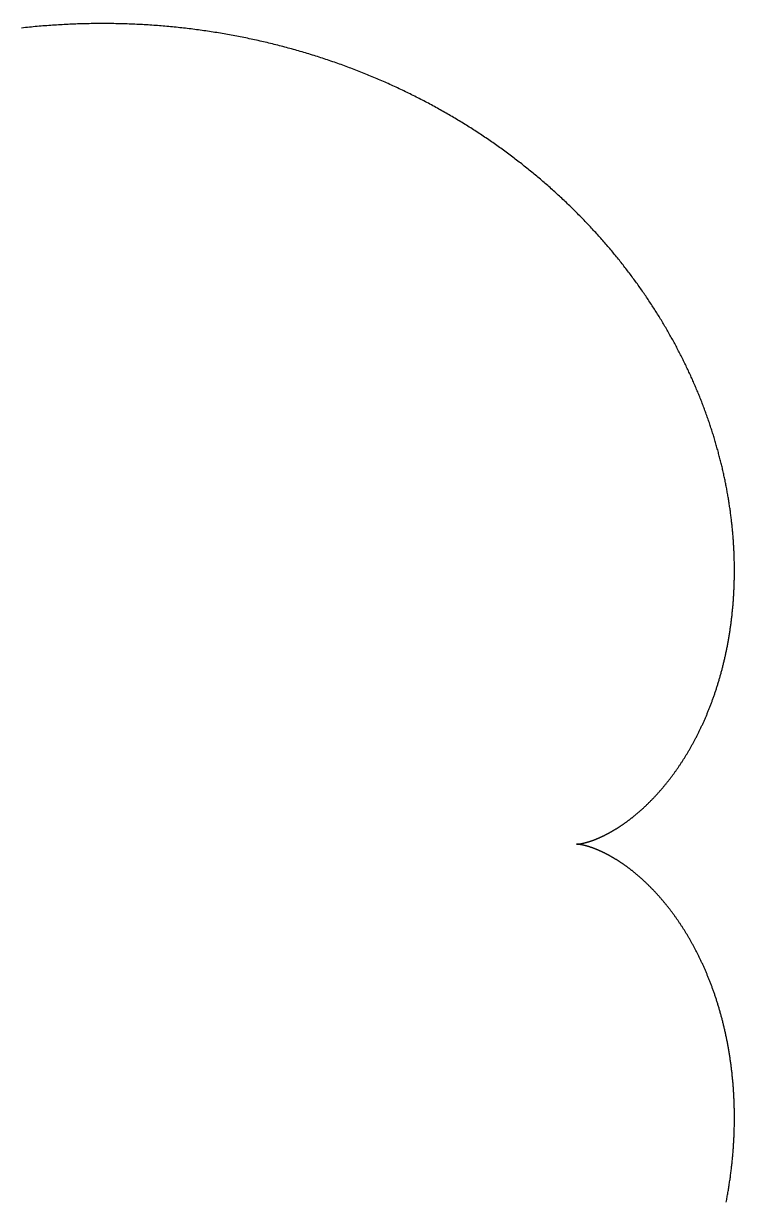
# Model space of a CAD drawing. Header units: metres. Extents: x 0 to 80, y 0 to 80.
# Drawn here: x 40 to 49.26, y 15.35 to 30.69 of the extents above; entities that cross this region are included whole.
import ezdxf

# ---------------------------------------------------------------- set-up
doc = ezdxf.new("R2010")
doc.units = ezdxf.units.M

msp = doc.modelspace()

# ---------------------------------------------------------------- linework, layer by layer
at = {"layer": 'ENGRAVE'}
msp.add_lwpolyline([(49.151541, 15.337537), (49.154542, 15.35316), (49.157499, 15.36877), (49.160411, 15.384367), (49.163278, 15.39995), (49.1661, 15.415521), (49.168879, 15.431079), (49.171613, 15.446623), (49.174302, 15.462154), (49.176948, 15.477671), (49.179549, 15.493174), (49.182106, 15.508663), (49.184619, 15.524138), (49.187089, 15.539599), (49.189515, 15.555045), (49.191897, 15.570477), (49.194235, 15.585895), (49.19653, 15.601297), (49.198782, 15.616685), (49.200991, 15.632058), (49.203156, 15.647415), (49.205278, 15.662757), (49.207357, 15.678084), (49.209393, 15.693395), (49.211386, 15.708691), (49.213337, 15.723971), (49.215245, 15.739235), (49.21711, 15.754482), (49.218933, 15.769714), (49.220714, 15.784929), (49.222452, 15.800128), (49.224149, 15.81531), (49.225803, 15.830475), (49.227415, 15.845624), (49.228986, 15.860755), (49.230514, 15.87587), (49.232001, 15.890967), (49.233446, 15.906047), (49.23485, 15.921109), (49.236213, 15.936154), (49.237534, 15.951181), (49.238814, 15.96619), (49.240053, 15.981181), (49.241252, 15.996154), (49.242409, 16.011109), (49.243525, 16.026046), (49.244601, 16.040964), (49.245637, 16.055863), (49.246632, 16.070744), (49.247586, 16.085606), (49.2485, 16.100449), (49.249375, 16.115273), (49.250209, 16.130077), (49.251003, 16.144863), (49.251758, 16.159629), (49.252472, 16.174375), (49.253148, 16.189102), (49.253783, 16.203809), (49.25438, 16.218496), (49.254937, 16.233163), (49.255455, 16.24781), (49.255933, 16.262436), (49.256373, 16.277043), (49.256774, 16.291628), (49.257137, 16.306194), (49.25746, 16.320738), (49.257746, 16.335262), (49.257992, 16.349764), (49.258201, 16.364246), (49.258371, 16.378707), (49.258504, 16.393146), (49.258598, 16.407564), (49.258655, 16.42196), (49.258673, 16.436335), (49.258655, 16.450688), (49.258598, 16.465019), (49.258505, 16.479329), (49.258374, 16.493616), (49.258206, 16.507881), (49.258001, 16.522124), (49.257759, 16.536344), (49.25748, 16.550542), (49.257164, 16.564718), (49.256812, 16.578871), (49.256424, 16.593001), (49.255999, 16.607108), (49.255538, 16.621192), (49.255041, 16.635253), (49.254507, 16.649291), (49.253938, 16.663306), (49.253334, 16.677297), (49.252693, 16.691264), (49.252017, 16.705208), (49.251306, 16.719129), (49.25056, 16.733025), (49.249778, 16.746898), (49.248961, 16.760747), (49.24811, 16.774571), (49.247223, 16.788372), (49.246302, 16.802148), (49.245347, 16.815899), (49.244357, 16.829626), (49.243332, 16.843329), (49.242274, 16.857007), (49.241182, 16.87066), (49.240055, 16.884288), (49.238895, 16.897891), (49.237701, 16.91147), (49.236474, 16.925023), (49.235213, 16.93855), (49.233918, 16.952053), (49.232591, 16.96553), (49.231231, 16.978981), (49.229837, 16.992407), (49.228411, 17.005807), (49.226952, 17.019182), (49.225461, 17.03253), (49.223937, 17.045853), (49.222381, 17.059149), (49.220793, 17.07242), (49.219173, 17.085664), (49.21752, 17.098881), (49.215836, 17.112073), (49.214121, 17.125238), (49.212374, 17.138376), (49.210595, 17.151487), (49.208785, 17.164572), (49.206944, 17.17763), (49.205072, 17.190661), (49.203169, 17.203666), (49.201236, 17.216643), (49.199271, 17.229592), (49.197277, 17.242515), (49.195251, 17.25541), (49.193196, 17.268278), (49.191111, 17.281119), (49.188995, 17.293932), (49.18685, 17.306717), (49.184675, 17.319474), (49.182471, 17.332204), (49.180237, 17.344906), (49.177973, 17.35758), (49.175681, 17.370226), (49.173359, 17.382843), (49.171009, 17.395433), (49.16863, 17.407994), (49.166222, 17.420527), (49.163786, 17.433032), (49.161321, 17.445508), (49.158828, 17.457956), (49.156307, 17.470374), (49.153758, 17.482765), (49.151181, 17.495126), (49.148577, 17.507459), (49.145945, 17.519763), (49.143285, 17.532038), (49.140598, 17.544284), (49.137884, 17.5565), (49.135143, 17.568688), (49.132376, 17.580846), (49.129581, 17.592975), (49.12676, 17.605075), (49.123912, 17.617145), (49.121038, 17.629186), (49.118138, 17.641197), (49.115211, 17.653178), (49.112259, 17.66513), (49.109281, 17.677052), (49.106277, 17.688945), (49.103248, 17.700807), (49.100194, 17.71264), (49.097114, 17.724442), (49.094009, 17.736214), (49.090879, 17.747957), (49.087724, 17.759669), (49.084545, 17.771351), (49.081341, 17.783002), (49.078113, 17.794624), (49.07486, 17.806215), (49.071583, 17.817775), (49.068283, 17.829305), (49.064958, 17.840804), (49.06161, 17.852273), (49.058238, 17.863711), (49.054843, 17.875118), (49.051424, 17.886495), (49.047983, 17.89784), (49.044518, 17.909155), (49.041031, 17.920439), (49.03752, 17.931692), (49.033987, 17.942914), (49.030432, 17.954104), (49.026855, 17.965264), (49.023255, 17.976392), (49.019633, 17.98749), (49.015989, 17.998555), (49.012324, 18.00959), (49.008637, 18.020593), (49.004929, 18.031565), (49.001199, 18.042505), (48.997448, 18.053414), (48.993676, 18.064291), (48.989884, 18.075137), (48.98607, 18.085951), (48.982236, 18.096733), (48.978381, 18.107484), (48.974506, 18.118203), (48.970611, 18.12889), (48.966696, 18.139545), (48.962761, 18.150168), (48.958807, 18.16076), (48.954833, 18.171319), (48.950839, 18.181846), (48.946826, 18.192342), (48.942794, 18.202805), (48.938742, 18.213236), (48.934672, 18.223635), (48.930583, 18.234002), (48.926476, 18.244337), (48.92235, 18.254639), (48.918206, 18.264909), (48.914044, 18.275147), (48.909863, 18.285352), (48.905665, 18.295525), (48.901449, 18.305666), (48.897216, 18.315774), (48.892965, 18.32585), (48.888696, 18.335893), (48.884411, 18.345904), (48.880109, 18.355882), (48.875789, 18.365827), (48.871453, 18.37574), (48.867101, 18.385621), (48.862732, 18.395468), (48.858346, 18.405283), (48.853945, 18.415065), (48.849528, 18.424815), (48.845094, 18.434531), (48.840645, 18.444215), (48.836181, 18.453866), (48.831701, 18.463485), (48.827206, 18.47307), (48.822695, 18.482622), (48.81817, 18.492142), (48.81363, 18.501629), (48.809075, 18.511082), (48.804506, 18.520503), (48.799922, 18.529891), (48.795324, 18.539246), (48.790712, 18.548568), (48.786085, 18.557856), (48.781446, 18.567112), (48.776792, 18.576335), (48.772125, 18.585524), (48.767444, 18.594681), (48.76275, 18.603804), (48.758043, 18.612895), (48.753324, 18.621952), (48.748591, 18.630976), (48.743845, 18.639967), (48.739088, 18.648924), (48.734317, 18.657849), (48.729535, 18.66674), (48.72474, 18.675598), (48.719934, 18.684423), (48.715116, 18.693215), (48.710286, 18.701973), (48.705444, 18.710699), (48.700591, 18.719391), (48.695727, 18.728049), (48.690852, 18.736675), (48.685966, 18.745267), (48.681069, 18.753826), (48.676162, 18.762352), (48.671244, 18.770845), (48.666315, 18.779304), (48.661377, 18.78773), (48.656428, 18.796123), (48.65147, 18.804482), (48.646501, 18.812808), (48.641523, 18.821101), (48.636536, 18.829361), (48.631539, 18.837587), (48.626533, 18.84578), (48.621518, 18.85394), (48.616494, 18.862066), (48.611462, 18.87016), (48.60642, 18.87822), (48.60137, 18.886247), (48.596312, 18.89424), (48.591246, 18.9022), (48.586171, 18.910127), (48.581089, 18.918021), (48.575999, 18.925882), (48.570901, 18.933709), (48.565796, 18.941503), (48.560683, 18.949264), (48.555564, 18.956992), (48.550437, 18.964687), (48.545303, 18.972348), (48.540163, 18.979976), (48.535016, 18.987572), (48.529862, 18.995134), (48.524702, 19.002662), (48.519536, 19.010158), (48.514364, 19.017621), (48.509185, 19.025051), (48.504002, 19.032447), (48.498812, 19.03981), (48.493617, 19.047141), (48.488417, 19.054438), (48.483211, 19.061703), (48.478, 19.068934), (48.472785, 19.076133), (48.467564, 19.083298), (48.462339, 19.090431), (48.45711, 19.09753), (48.451876, 19.104597), (48.446638, 19.111631), (48.441396, 19.118632), (48.436149, 19.1256), (48.4309, 19.132536), (48.425646, 19.139438), (48.420389, 19.146308), (48.415128, 19.153145), (48.409864, 19.15995), (48.404598, 19.166721), (48.399328, 19.17346), (48.394055, 19.180167), (48.38878, 19.186841), (48.383502, 19.193482), (48.378221, 19.200091), (48.372939, 19.206667), (48.367654, 19.21321), (48.362367, 19.219722), (48.357078, 19.2262), (48.351788, 19.232647), (48.346496, 19.239061), (48.341203, 19.245442), (48.335908, 19.251792), (48.330612, 19.258109), (48.325315, 19.264393), (48.320017, 19.270646), (48.314719, 19.276866), (48.309419, 19.283054), (48.30412, 19.289211), (48.29882, 19.295335), (48.293519, 19.301427), (48.288219, 19.307486), (48.282918, 19.313514), (48.277618, 19.319511), (48.272318, 19.325475), (48.267019, 19.331407), (48.26172, 19.337307), (48.256422, 19.343176), (48.251125, 19.349013), (48.245829, 19.354818), (48.240533, 19.360592), (48.235239, 19.366334), (48.229947, 19.372044), (48.224656, 19.377723), (48.219367, 19.383371), (48.214079, 19.388986), (48.208793, 19.394571), (48.20351, 19.400124), (48.198228, 19.405646), (48.192949, 19.411137), (48.187673, 19.416596), (48.182399, 19.422024), (48.177127, 19.427421), (48.171859, 19.432787), (48.166593, 19.438122), (48.161331, 19.443426), (48.156072, 19.448699), (48.150816, 19.453941), (48.145563, 19.459153), (48.140315, 19.464333), (48.13507, 19.469483), (48.129828, 19.474602), (48.124591, 19.47969), (48.119358, 19.484748), (48.11413, 19.489776), (48.108905, 19.494772), (48.103685, 19.499739), (48.09847, 19.504675), (48.09326, 19.509581), (48.088054, 19.514456), (48.082854, 19.519302), (48.077658, 19.524117), (48.072468, 19.528902), (48.067284, 19.533657), (48.062104, 19.538382), (48.056931, 19.543077), (48.051763, 19.547742), (48.046601, 19.552378), (48.041446, 19.556984), (48.036296, 19.56156), (48.031153, 19.566106), (48.026016, 19.570623), (48.020885, 19.575111), (48.015761, 19.579569), (48.010644, 19.583997), (48.005534, 19.588396), (48.000431, 19.592766), (47.995335, 19.597107), (47.990246, 19.601419), (47.985165, 19.605702), (47.980091, 19.609956), (47.975025, 19.61418), (47.969966, 19.618376), (47.964916, 19.622543), (47.959873, 19.626682), (47.954839, 19.630792), (47.949812, 19.634873), (47.944794, 19.638925), (47.939785, 19.64295), (47.934784, 19.646945), (47.929791, 19.650913), (47.924808, 19.654852), (47.919833, 19.658763), (47.914868, 19.662646), (47.909911, 19.666501), (47.904964, 19.670328), (47.900027, 19.674127), (47.895099, 19.677899), (47.89018, 19.681642), (47.885271, 19.685358), (47.880372, 19.689046), (47.875483, 19.692707), (47.870604, 19.69634), (47.865736, 19.699946), (47.860877, 19.703525), (47.856029, 19.707076), (47.851192, 19.710601), (47.846365, 19.714098), (47.841549, 19.717568), (47.836744, 19.721012), (47.831949, 19.724428), (47.827166, 19.727818), (47.822394, 19.731181), (47.817634, 19.734517), (47.812885, 19.737827), (47.808147, 19.741111), (47.803421, 19.744368), (47.798707, 19.747599), (47.794005, 19.750804), (47.789314, 19.753982), (47.784636, 19.757135), (47.77997, 19.760262), (47.775316, 19.763363), (47.770674, 19.766438), (47.766046, 19.769487), (47.761429, 19.772511), (47.756826, 19.775509), (47.752235, 19.778482), (47.747657, 19.781429), (47.743092, 19.784351), (47.738541, 19.787248), (47.734002, 19.79012), (47.729477, 19.792967), (47.724965, 19.795789), (47.720467, 19.798586), (47.715983, 19.801358), (47.711512, 19.804106), (47.707055, 19.806829), (47.702612, 19.809528), (47.698184, 19.812202), (47.693769, 19.814852), (47.689369, 19.817478), (47.684983, 19.820079), (47.680611, 19.822657), (47.676254, 19.825211), (47.671912, 19.827741), (47.667584, 19.830247), (47.663271, 19.832729), (47.658973, 19.835188), (47.654691, 19.837623), (47.650423, 19.840035), (47.646171, 19.842424), (47.641933, 19.84479), (47.637712, 19.847132), (47.633506, 19.849452), (47.629315, 19.851748), (47.625141, 19.854022), (47.620982, 19.856273), (47.616838, 19.858502), (47.612711, 19.860708), (47.6086, 19.862891), (47.604506, 19.865053), (47.600427, 19.867192), (47.596365, 19.869309), (47.592319, 19.871403), (47.58829, 19.873476), (47.584277, 19.875527), (47.580282, 19.877557), (47.576303, 19.879565), (47.57234, 19.881551), (47.568395, 19.883516), (47.564467, 19.885459), (47.560556, 19.887382), (47.556663, 19.889283), (47.552786, 19.891163), (47.548927, 19.893022), (47.545086, 19.894861), (47.541262, 19.896678), (47.537456, 19.898475), (47.533668, 19.900252), (47.529897, 19.902008), (47.526145, 19.903744), (47.52241, 19.90546), (47.518694, 19.907156), (47.514995, 19.908831), (47.511315, 19.910487), (47.507654, 19.912123), (47.50401, 19.913739), (47.500386, 19.915336), (47.496779, 19.916914), (47.493192, 19.918472), (47.489623, 19.920011), (47.486073, 19.92153), (47.482542, 19.923031), (47.47903, 19.924513), (47.475537, 19.925976), (47.472063, 19.92742), (47.468608, 19.928846), (47.465173, 19.930253), (47.461757, 19.931642), (47.45836, 19.933012), (47.454983, 19.934365), (47.451626, 19.935699), (47.448288, 19.937016), (47.44497, 19.938314), (47.441671, 19.939595), (47.438393, 19.940859), (47.435134, 19.942105), (47.431896, 19.943333), (47.428677, 19.944545), (47.425479, 19.945739), (47.422301, 19.946916), (47.419143, 19.948076), (47.416006, 19.94922), (47.412889, 19.950347), (47.409793, 19.951457), (47.406717, 19.95255), (47.403662, 19.953628), (47.400627, 19.954689), (47.397613, 19.955734), (47.39462, 19.956763), (47.391648, 19.957776), (47.388697, 19.958774), (47.385767, 19.959756), (47.382858, 19.960722), (47.379971, 19.961673), (47.377104, 19.962608), (47.374259, 19.963529), (47.371435, 19.964434), (47.368632, 19.965324), (47.365851, 19.9662), (47.363092, 19.967061), (47.360354, 19.967907), (47.357638, 19.968739), (47.354943, 19.969556), (47.35227, 19.970359), (47.349619, 19.971148), (47.34699, 19.971923), (47.344383, 19.972685), (47.341798, 19.973432), (47.339235, 19.974166), (47.336694, 19.974886), (47.334175, 19.975593), (47.331678, 19.976286), (47.329204, 19.976967), (47.326752, 19.977634), (47.324322, 19.978289), (47.321915, 19.97893), (47.31953, 19.979559), (47.317168, 19.980176), (47.314828, 19.98078), (47.312511, 19.981371), (47.310217, 19.981951), (47.307945, 19.982518), (47.305696, 19.983074), (47.30347, 19.983617), (47.301267, 19.984149), (47.299087, 19.98467), (47.29693, 19.985179), (47.294795, 19.985676), (47.292684, 19.986163), (47.290596, 19.986638), (47.288531, 19.987103), (47.28649, 19.987556), (47.284471, 19.987999), (47.282476, 19.988431), (47.280504, 19.988853), (47.278556, 19.989265), (47.276631, 19.989666), (47.274729, 19.990057), (47.272851, 19.990438), (47.270996, 19.99081), (47.269165, 19.991172), (47.267358, 19.991524), (47.265574, 19.991866), (47.263814, 19.9922), (47.262078, 19.992524), (47.260365, 19.992839), (47.258677, 19.993145), (47.257012, 19.993443), (47.255371, 19.993731), (47.253754, 19.994011), (47.25216, 19.994283), (47.250591, 19.994546), (47.249046, 19.994801), (47.247525, 19.995048), (47.246028, 19.995287), (47.244555, 19.995519), (47.243106, 19.995742), (47.241682, 19.995958), (47.240281, 19.996167), (47.238905, 19.996369), (47.237553, 19.996563), (47.236225, 19.99675), (47.234922, 19.99693), (47.233643, 19.997104), (47.232389, 19.997271), (47.231158, 19.997431), (47.229953, 19.997585), (47.228771, 19.997732), (47.227615, 19.997874), (47.226482, 19.998009), (47.225375, 19.998139), (47.224291, 19.998263), (47.223233, 19.998381), (47.222199, 19.998494), (47.221189, 19.998602), (47.220204, 19.998704), (47.219244, 19.998801), (47.218309, 19.998893), (47.217398, 19.99898), (47.216512, 19.999063), (47.215651, 19.999141), (47.214815, 19.999214), (47.214003, 19.999284), (47.213216, 19.999349), (47.212454, 19.99941), (47.211716, 19.999467), (47.211004, 19.99952), (47.210317, 19.99957), (47.209654, 19.999616), (47.209016, 19.999658), (47.208403, 19.999698), (47.207815, 19.999734), (47.207252, 19.999767), (47.206714, 19.999797), (47.206201, 19.999825), (47.205713, 19.99985), (47.205249, 19.999872), (47.204811, 19.999893), (47.204398, 19.99991), (47.20401, 19.999926), (47.203646, 19.99994), (47.203308, 19.999952), (47.202995, 19.999962), (47.202707, 19.999971), (47.202444, 19.999978), (47.202206, 19.999984), (47.201993, 19.999989), (47.201805, 19.999992), (47.201642, 19.999995), (47.201504, 19.999997), (47.201391, 19.999999), (47.201303, 19.999999), (47.201241, 20), (47.201203, 20), (47.20119, 20), (47.201203, 20), (47.201241, 20), (47.201303, 20.000001), (47.201391, 20.000001), (47.201504, 20.000003), (47.201642, 20.000005), (47.201805, 20.000008), (47.201993, 20.000011), (47.202206, 20.000016), (47.202444, 20.000022), (47.202707, 20.000029), (47.202995, 20.000038), (47.203308, 20.000048), (47.203646, 20.00006), (47.20401, 20.000074), (47.204398, 20.00009), (47.204811, 20.000107), (47.205249, 20.000128), (47.205713, 20.00015), (47.206201, 20.000175), (47.206714, 20.000203), (47.207252, 20.000233), (47.207815, 20.000266), (47.208403, 20.000302), (47.209016, 20.000342), (47.209654, 20.000384), (47.210317, 20.00043), (47.211004, 20.00048), (47.211716, 20.000533), (47.212454, 20.00059), (47.213216, 20.000651), (47.214003, 20.000716), (47.214815, 20.000786), (47.215651, 20.000859), (47.216512, 20.000937), (47.217398, 20.00102), (47.218309, 20.001107), (47.219244, 20.001199), (47.220204, 20.001296), (47.221189, 20.001398), (47.222199, 20.001506), (47.223233, 20.001619), (47.224291, 20.001737), (47.225375, 20.001861), (47.226482, 20.001991), (47.227615, 20.002126), (47.228771, 20.002268), (47.229953, 20.002415), (47.231158, 20.002569), (47.232389, 20.002729), (47.233643, 20.002896), (47.234922, 20.00307), (47.236225, 20.00325), (47.237553, 20.003437), (47.238905, 20.003631), (47.240281, 20.003833), (47.241682, 20.004042), (47.243106, 20.004258), (47.244555, 20.004481), (47.246028, 20.004713), (47.247525, 20.004952), (47.249046, 20.005199), (47.250591, 20.005454), (47.25216, 20.005717), (47.253754, 20.005989), (47.255371, 20.006269), (47.257012, 20.006557), (47.258677, 20.006855), (47.260365, 20.007161), (47.262078, 20.007476), (47.263814, 20.0078), (47.265574, 20.008134), (47.267358, 20.008476), (47.269165, 20.008828), (47.270996, 20.00919), (47.272851, 20.009562), (47.274729, 20.009943), (47.276631, 20.010334), (47.278556, 20.010735), (47.280504, 20.011147), (47.282476, 20.011569), (47.284471, 20.012001), (47.28649, 20.012444), (47.288531, 20.012897), (47.290596, 20.013362), (47.292684, 20.013837), (47.294795, 20.014324), (47.29693, 20.014821), (47.299087, 20.01533), (47.301267, 20.015851), (47.30347, 20.016383), (47.305696, 20.016926), (47.307945, 20.017482), (47.310217, 20.018049), (47.312511, 20.018629), (47.314828, 20.01922), (47.317168, 20.019824), (47.31953, 20.020441), (47.321915, 20.02107), (47.324322, 20.021711), (47.326752, 20.022366), (47.329204, 20.023033), (47.331678, 20.023714), (47.334175, 20.024407), (47.336694, 20.025114), (47.339235, 20.025834), (47.341798, 20.026568), (47.344383, 20.027315), (47.34699, 20.028077), (47.349619, 20.028852), (47.35227, 20.029641), (47.354943, 20.030444), (47.357638, 20.031261), (47.360354, 20.032093), (47.363092, 20.032939), (47.365851, 20.0338), (47.368632, 20.034676), (47.371435, 20.035566), (47.374259, 20.036471), (47.377104, 20.037392), (47.379971, 20.038327), (47.382858, 20.039278), (47.385767, 20.040244), (47.388697, 20.041226), (47.391648, 20.042224), (47.39462, 20.043237), (47.397613, 20.044266), (47.400627, 20.045311), (47.403662, 20.046372), (47.406717, 20.04745), (47.409793, 20.048543), (47.412889, 20.049653), (47.416006, 20.05078), (47.419143, 20.051924), (47.422301, 20.053084), (47.425479, 20.054261), (47.428677, 20.055455), (47.431896, 20.056667), (47.435134, 20.057895), (47.438393, 20.059141), (47.441671, 20.060405), (47.44497, 20.061686), (47.448288, 20.062984), (47.451626, 20.064301), (47.454983, 20.065635), (47.45836, 20.066988), (47.461757, 20.068358), (47.465173, 20.069747), (47.468608, 20.071154), (47.472063, 20.07258), (47.475537, 20.074024), (47.47903, 20.075487), (47.482542, 20.076969), (47.486073, 20.07847), (47.489623, 20.079989), (47.493192, 20.081528), (47.496779, 20.083086), (47.500386, 20.084664), (47.50401, 20.086261), (47.507654, 20.087877), (47.511315, 20.089513), (47.514995, 20.091169), (47.518694, 20.092844), (47.52241, 20.09454), (47.526145, 20.096256), (47.529897, 20.097992), (47.533668, 20.099748), (47.537456, 20.101525), (47.541262, 20.103322), (47.545086, 20.105139), (47.548927, 20.106978), (47.552786, 20.108837), (47.556663, 20.110717), (47.560556, 20.112618), (47.564467, 20.114541), (47.568395, 20.116484), (47.57234, 20.118449), (47.576303, 20.120435), (47.580282, 20.122443), (47.584277, 20.124473), (47.58829, 20.126524), (47.592319, 20.128597), (47.596365, 20.130691), (47.600427, 20.132808), (47.604506, 20.134947), (47.6086, 20.137109), (47.612711, 20.139292), (47.616838, 20.141498), (47.620982, 20.143727), (47.625141, 20.145978), (47.629315, 20.148252), (47.633506, 20.150548), (47.637712, 20.152868), (47.641933, 20.15521), (47.646171, 20.157576), (47.650423, 20.159965), (47.654691, 20.162377), (47.658973, 20.164812), (47.663271, 20.167271), (47.667584, 20.169753), (47.671912, 20.172259), (47.676254, 20.174789), (47.680611, 20.177343), (47.684983, 20.179921), (47.689369, 20.182522), (47.693769, 20.185148), (47.698184, 20.187798), (47.702612, 20.190472), (47.707055, 20.193171), (47.711512, 20.195894), (47.715983, 20.198642), (47.720467, 20.201414), (47.724965, 20.204211), (47.729477, 20.207033), (47.734002, 20.20988), (47.738541, 20.212752), (47.743092, 20.215649), (47.747657, 20.218571), (47.752235, 20.221518), (47.756826, 20.224491), (47.761429, 20.227489), (47.766046, 20.230513), (47.770674, 20.233562), (47.775316, 20.236637), (47.77997, 20.239738), (47.784636, 20.242865), (47.789314, 20.246018), (47.794005, 20.249196), (47.798707, 20.252401), (47.803421, 20.255632), (47.808147, 20.258889), (47.812885, 20.262173), (47.817634, 20.265483), (47.822394, 20.268819), (47.827166, 20.272182), (47.831949, 20.275572), (47.836744, 20.278988), (47.841549, 20.282432), (47.846365, 20.285902), (47.851192, 20.289399), (47.856029, 20.292924), (47.860877, 20.296475), (47.865736, 20.300054), (47.870604, 20.30366), (47.875483, 20.307293), (47.880372, 20.310954), (47.885271, 20.314642), (47.89018, 20.318358), (47.895099, 20.322101), (47.900027, 20.325873), (47.904964, 20.329672), (47.909911, 20.333499), (47.914868, 20.337354), (47.919833, 20.341237), (47.924808, 20.345148), (47.929791, 20.349087), (47.934784, 20.353055), (47.939785, 20.35705), (47.944794, 20.361075), (47.949812, 20.365127), (47.954839, 20.369208), (47.959873, 20.373318), (47.964916, 20.377457), (47.969966, 20.381624), (47.975025, 20.38582), (47.980091, 20.390044), (47.985165, 20.394298), (47.990246, 20.398581), (47.995335, 20.402893), (48.000431, 20.407234), (48.005534, 20.411604), (48.010644, 20.416003), (48.015761, 20.420431), (48.020885, 20.424889), (48.026016, 20.429377), (48.031153, 20.433894), (48.036296, 20.43844), (48.041446, 20.443016), (48.046601, 20.447622), (48.051763, 20.452258), (48.056931, 20.456923), (48.062104, 20.461618), (48.067284, 20.466343), (48.072468, 20.471098), (48.077658, 20.475883), (48.082854, 20.480698), (48.088054, 20.485544), (48.09326, 20.490419), (48.09847, 20.495325), (48.103685, 20.500261), (48.108905, 20.505228), (48.11413, 20.510224), (48.119358, 20.515252), (48.124591, 20.52031), (48.129828, 20.525398), (48.13507, 20.530517), (48.140315, 20.535667), (48.145563, 20.540847), (48.150816, 20.546059), (48.156072, 20.551301), (48.161331, 20.556574), (48.166593, 20.561878), (48.171859, 20.567213), (48.177127, 20.572579), (48.182399, 20.577976), (48.187673, 20.583404), (48.192949, 20.588863), (48.198228, 20.594354), (48.20351, 20.599876), (48.208793, 20.605429), (48.214079, 20.611014), (48.219367, 20.616629), (48.224656, 20.622277), (48.229947, 20.627956), (48.235239, 20.633666), (48.240533, 20.639408), (48.245829, 20.645182), (48.251125, 20.650987), (48.256422, 20.656824), (48.26172, 20.662693), (48.267019, 20.668593), (48.272318, 20.674525), (48.277618, 20.680489), (48.282918, 20.686486), (48.288219, 20.692514), (48.293519, 20.698573), (48.29882, 20.704665), (48.30412, 20.710789), (48.309419, 20.716946), (48.314719, 20.723134), (48.320017, 20.729354), (48.325315, 20.735607), (48.330612, 20.741891), (48.335908, 20.748208), (48.341203, 20.754558), (48.346496, 20.760939), (48.351788, 20.767353), (48.357078, 20.7738), (48.362367, 20.780278), (48.367654, 20.78679), (48.372939, 20.793333), (48.378221, 20.799909), (48.383502, 20.806518), (48.38878, 20.813159), (48.394055, 20.819833), (48.399328, 20.82654), (48.404598, 20.833279), (48.409864, 20.84005), (48.415128, 20.846855), (48.420389, 20.853692), (48.425646, 20.860562), (48.4309, 20.867464), (48.436149, 20.8744), (48.441396, 20.881368), (48.446638, 20.888369), (48.451876, 20.895403), (48.45711, 20.90247), (48.462339, 20.909569), (48.467564, 20.916702), (48.472785, 20.923867), (48.478, 20.931066), (48.483211, 20.938297), (48.488417, 20.945562), (48.493617, 20.952859), (48.498812, 20.96019), (48.504002, 20.967553), (48.509185, 20.974949), (48.514364, 20.982379), (48.519536, 20.989842), (48.524702, 20.997338), (48.529862, 21.004866), (48.535016, 21.012428), (48.540163, 21.020024), (48.545303, 21.027652), (48.550437, 21.035313), (48.555564, 21.043008), (48.560683, 21.050736), (48.565796, 21.058497), (48.570901, 21.066291), (48.575999, 21.074118), (48.581089, 21.081979), (48.586171, 21.089873), (48.591246, 21.0978), (48.596312, 21.10576), (48.60137, 21.113753), (48.60642, 21.12178), (48.611462, 21.12984), (48.616494, 21.137934), (48.621518, 21.14606), (48.626533, 21.15422), (48.631539, 21.162413), (48.636536, 21.170639), (48.641523, 21.178899), (48.646501, 21.187192), (48.65147, 21.195518), (48.656428, 21.203877), (48.661377, 21.21227), (48.666315, 21.220696), (48.671244, 21.229155), (48.676162, 21.237648), (48.681069, 21.246174), (48.685966, 21.254733), (48.690852, 21.263325), (48.695727, 21.271951), (48.700591, 21.280609), (48.705444, 21.289301), (48.710286, 21.298027), (48.715116, 21.306785), (48.719934, 21.315577), (48.72474, 21.324402), (48.729535, 21.33326), (48.734317, 21.342151), (48.739088, 21.351076), (48.743845, 21.360033), (48.748591, 21.369024), (48.753324, 21.378048), (48.758043, 21.387105), (48.76275, 21.396196), (48.767444, 21.405319), (48.772125, 21.414476), (48.776792, 21.423665), (48.781446, 21.432888), (48.786085, 21.442144), (48.790712, 21.451432), (48.795324, 21.460754), (48.799922, 21.470109), (48.804506, 21.479497), (48.809075, 21.488918), (48.81363, 21.498371), (48.81817, 21.507858), (48.822695, 21.517378), (48.827206, 21.52693), (48.831701, 21.536515), (48.836181, 21.546134), (48.840645, 21.555785), (48.845094, 21.565469), (48.849528, 21.575185), (48.853945, 21.584935), (48.858346, 21.594717), (48.862732, 21.604532), (48.867101, 21.614379), (48.871453, 21.62426), (48.875789, 21.634173), (48.880109, 21.644118), (48.884411, 21.654096), (48.888696, 21.664107), (48.892965, 21.67415), (48.897216, 21.684226), (48.901449, 21.694334), (48.905665, 21.704475), (48.909863, 21.714648), (48.914044, 21.724853), (48.918206, 21.735091), (48.92235, 21.745361), (48.926476, 21.755663), (48.930583, 21.765998), (48.934672, 21.776365), (48.938742, 21.786764), (48.942794, 21.797195), (48.946826, 21.807658), (48.950839, 21.818154), (48.954833, 21.828681), (48.958807, 21.83924), (48.962761, 21.849832), (48.966696, 21.860455), (48.970611, 21.87111), (48.974506, 21.881797), (48.978381, 21.892516), (48.982236, 21.903267), (48.98607, 21.914049), (48.989884, 21.924863), (48.993676, 21.935709), (48.997448, 21.946586), (49.001199, 21.957495), (49.004929, 21.968435), (49.008637, 21.979407), (49.012324, 21.99041), (49.015989, 22.001445), (49.019633, 22.01251), (49.023255, 22.023608), (49.026855, 22.034736), (49.030432, 22.045896), (49.033987, 22.057086), (49.03752, 22.068308), (49.041031, 22.079561), (49.044518, 22.090845), (49.047983, 22.10216), (49.051424, 22.113505), (49.054843, 22.124882), (49.058238, 22.136289), (49.06161, 22.147727), (49.064958, 22.159196), (49.068283, 22.170695), (49.071583, 22.182225), (49.07486, 22.193785), (49.078113, 22.205376), (49.081341, 22.216998), (49.084545, 22.228649), (49.087724, 22.240331), (49.090879, 22.252043), (49.094009, 22.263786), (49.097114, 22.275558), (49.100194, 22.28736), (49.103248, 22.299193), (49.106277, 22.311055), (49.109281, 22.322948), (49.112259, 22.33487), (49.115211, 22.346822), (49.118138, 22.358803), (49.121038, 22.370814), (49.123912, 22.382855), (49.12676, 22.394925), (49.129581, 22.407025), (49.132376, 22.419154), (49.135143, 22.431312), (49.137884, 22.4435), (49.140598, 22.455716), (49.143285, 22.467962), (49.145945, 22.480237), (49.148577, 22.492541), (49.151181, 22.504874), (49.153758, 22.517235), (49.156307, 22.529626), (49.158828, 22.542044), (49.161321, 22.554492), (49.163786, 22.566968), (49.166222, 22.579473), (49.16863, 22.592006), (49.171009, 22.604567), (49.173359, 22.617157), (49.175681, 22.629774), (49.177973, 22.64242), (49.180237, 22.655094), (49.182471, 22.667796), (49.184675, 22.680526), (49.18685, 22.693283), (49.188995, 22.706068), (49.191111, 22.718881), (49.193196, 22.731722), (49.195251, 22.74459), (49.197277, 22.757485), (49.199271, 22.770408), (49.201236, 22.783357), (49.203169, 22.796334), (49.205072, 22.809339), (49.206944, 22.82237), (49.208785, 22.835428), (49.210595, 22.848513), (49.212374, 22.861624), (49.214121, 22.874762), (49.215836, 22.887927), (49.21752, 22.901119), (49.219173, 22.914336), (49.220793, 22.92758), (49.222381, 22.940851), (49.223937, 22.954147), (49.225461, 22.96747), (49.226952, 22.980818), (49.228411, 22.994193), (49.229837, 23.007593), (49.231231, 23.021019), (49.232591, 23.03447), (49.233918, 23.047947), (49.235213, 23.06145), (49.236474, 23.074977), (49.237701, 23.08853), (49.238895, 23.102109), (49.240055, 23.115712), (49.241182, 23.12934), (49.242274, 23.142993), (49.243332, 23.156671), (49.244357, 23.170374), (49.245347, 23.184101), (49.246302, 23.197852), (49.247223, 23.211628), (49.24811, 23.225429), (49.248961, 23.239253), (49.249778, 23.253102), (49.25056, 23.266975), (49.251306, 23.280871), (49.252017, 23.294792), (49.252693, 23.308736), (49.253334, 23.322703), (49.253938, 23.336694), (49.254507, 23.350709), (49.255041, 23.364747), (49.255538, 23.378808), (49.255999, 23.392892), (49.256424, 23.406999), (49.256812, 23.421129), (49.257164, 23.435282), (49.25748, 23.449458), (49.257759, 23.463656), (49.258001, 23.477876), (49.258206, 23.492119), (49.258374, 23.506384), (49.258505, 23.520671), (49.258598, 23.534981), (49.258655, 23.549312), (49.258673, 23.563665), (49.258655, 23.57804), (49.258598, 23.592436), (49.258504, 23.606854), (49.258371, 23.621293), (49.258201, 23.635754), (49.257992, 23.650236), (49.257746, 23.664738), (49.25746, 23.679262), (49.257137, 23.693806), (49.256774, 23.708372), (49.256373, 23.722957), (49.255933, 23.737564), (49.255455, 23.75219), (49.254937, 23.766837), (49.25438, 23.781504), (49.253783, 23.796191), (49.253148, 23.810898), (49.252472, 23.825625), (49.251758, 23.840371), (49.251003, 23.855137), (49.250209, 23.869923), (49.249375, 23.884727), (49.2485, 23.899551), (49.247586, 23.914394), (49.246632, 23.929256), (49.245637, 23.944137), (49.244601, 23.959036), (49.243525, 23.973954), (49.242409, 23.988891), (49.241252, 24.003846), (49.240053, 24.018819), (49.238814, 24.03381), (49.237534, 24.048819), (49.236213, 24.063846), (49.23485, 24.078891), (49.233446, 24.093953), (49.232001, 24.109033), (49.230514, 24.12413), (49.228986, 24.139245), (49.227415, 24.154376), (49.225803, 24.169525), (49.224149, 24.18469), (49.222452, 24.199872), (49.220714, 24.215071), (49.218933, 24.230286), (49.21711, 24.245518), (49.215245, 24.260765), (49.213337, 24.276029), (49.211386, 24.291309), (49.209393, 24.306605), (49.207357, 24.321916), (49.205278, 24.337243), (49.203156, 24.352585), (49.200991, 24.367942), (49.198782, 24.383315), (49.19653, 24.398703), (49.194235, 24.414105), (49.191897, 24.429523), (49.189515, 24.444955), (49.187089, 24.460401), (49.184619, 24.475862), (49.182106, 24.491337), (49.179549, 24.506826), (49.176948, 24.522329), (49.174302, 24.537846), (49.171613, 24.553377), (49.168879, 24.568921), (49.1661, 24.584479), (49.163278, 24.60005), (49.160411, 24.615633), (49.157499, 24.63123), (49.154542, 24.64684), (49.151541, 24.662463), (49.148495, 24.678098), (49.145403, 24.693745), (49.142267, 24.709405), (49.139086, 24.725077), (49.135859, 24.740761), (49.132587, 24.756457), (49.12927, 24.772164), (49.125907, 24.787884), (49.122499, 24.803614), (49.119045, 24.819356), (49.115546, 24.835109), (49.112, 24.850873), (49.108409, 24.866648), (49.104772, 24.882434), (49.101089, 24.89823), (49.097359, 24.914037), (49.093584, 24.929854), (49.089762, 24.945681), (49.085894, 24.961518), (49.08198, 24.977365), (49.078019, 24.993222), (49.074012, 25.009088), (49.069958, 25.024963), (49.065857, 25.040848), (49.061709, 25.056742), (49.057515, 25.072645), (49.053274, 25.088557), (49.048985, 25.104478), (49.04465, 25.120407), (49.040268, 25.136344), (49.035838, 25.15229), (49.031361, 25.168243), (49.026837, 25.184205), (49.022266, 25.200174), (49.017646, 25.216151), (49.01298, 25.232136), (49.008266, 25.248127), (49.003504, 25.264126), (48.998694, 25.280132), (48.993837, 25.296145), (48.988931, 25.312165), (48.983978, 25.328191), (48.978977, 25.344223), (48.973928, 25.360262), (48.96883, 25.376307), (48.963685, 25.392358), (48.958491, 25.408414), (48.953248, 25.424476), (48.947958, 25.440544), (48.942619, 25.456617), (48.937231, 25.472695), (48.931795, 25.488778), (48.926311, 25.504866), (48.920778, 25.520959), (48.915196, 25.537056), (48.909565, 25.553157), (48.903885, 25.569263), (48.898156, 25.585373), (48.892379, 25.601487), (48.886552, 25.617604), (48.880677, 25.633725), (48.874752, 25.64985), (48.868778, 25.665978), (48.862755, 25.682109), (48.856683, 25.698243), (48.850561, 25.714379), (48.84439, 25.730519), (48.83817, 25.74666), (48.8319, 25.762804), (48.82558, 25.778951), (48.819211, 25.795099), (48.812792, 25.811249), (48.806324, 25.827401), (48.799806, 25.843554), (48.793238, 25.859708), (48.78662, 25.875864), (48.779953, 25.892021), (48.773235, 25.908178), (48.766468, 25.924337), (48.75965, 25.940495), (48.752783, 25.956655), (48.745865, 25.972814), (48.738897, 25.988973), (48.73188, 26.005133), (48.724811, 26.021292), (48.717693, 26.03745), (48.710524, 26.053608), (48.703305, 26.069765), (48.696036, 26.085922), (48.688716, 26.102077), (48.681346, 26.11823), (48.673925, 26.134383), (48.666454, 26.150533), (48.658932, 26.166682), (48.65136, 26.182829), (48.643737, 26.198974), (48.636063, 26.215117), (48.628339, 26.231257), (48.620564, 26.247395), (48.612738, 26.263529), (48.604861, 26.279661), (48.596933, 26.29579), (48.588955, 26.311915), (48.580926, 26.328037), (48.572845, 26.344156), (48.564714, 26.36027), (48.556532, 26.376381), (48.548299, 26.392487), (48.540014, 26.408589), (48.531679, 26.424687), (48.523293, 26.44078), (48.514855, 26.456868), (48.506366, 26.472952), (48.497826, 26.48903), (48.489235, 26.505102), (48.480593, 26.52117), (48.471899, 26.537231), (48.463155, 26.553287), (48.454358, 26.569337), (48.445511, 26.585381), (48.436612, 26.601418), (48.427662, 26.617449), (48.418661, 26.633473), (48.409608, 26.64949), (48.400503, 26.665501), (48.391347, 26.681504), (48.38214, 26.697499), (48.372882, 26.713488), (48.363571, 26.729468), (48.35421, 26.745441), (48.344796, 26.761405), (48.335332, 26.777361), (48.325815, 26.793309), (48.316248, 26.809249), (48.306628, 26.825179), (48.296957, 26.841101), (48.287235, 26.857013), (48.27746, 26.872917), (48.267635, 26.88881), (48.257757, 26.904695), (48.247828, 26.920569), (48.237847, 26.936434), (48.227815, 26.952288), (48.217731, 26.968132), (48.207595, 26.983965), (48.197408, 26.999788), (48.187169, 27.0156), (48.176878, 27.031401), (48.166536, 27.047191), (48.156141, 27.06297), (48.145696, 27.078737), (48.135198, 27.094492), (48.124649, 27.110236), (48.114048, 27.125967), (48.103395, 27.141686), (48.092691, 27.157393), (48.081935, 27.173087), (48.071127, 27.188768), (48.060267, 27.204437), (48.049356, 27.220092), (48.038393, 27.235734), (48.027379, 27.251363), (48.016313, 27.266978), (48.005195, 27.282579), (47.994025, 27.298166), (47.982804, 27.313739), (47.971531, 27.329298), (47.960206, 27.344842), (47.94883, 27.360372), (47.937402, 27.375886), (47.925922, 27.391386), (47.914391, 27.40687), (47.902808, 27.422339), (47.891174, 27.437793), (47.879488, 27.453231), (47.86775, 27.468652), (47.855961, 27.484058), (47.84412, 27.499448), (47.832228, 27.514821), (47.820284, 27.530177), (47.808288, 27.545517), (47.796241, 27.560839), (47.784143, 27.576145), (47.771993, 27.591433), (47.759792, 27.606704), (47.747539, 27.621956), (47.735235, 27.637192), (47.722879, 27.652409), (47.710472, 27.667608), (47.698014, 27.682788), (47.685504, 27.69795), (47.672943, 27.713093), (47.660331, 27.728217), (47.647668, 27.743323), (47.634953, 27.758409), (47.622187, 27.773475), (47.60937, 27.788522), (47.596501, 27.803549), (47.583582, 27.818556), (47.570611, 27.833543), (47.557589, 27.84851), (47.544516, 27.863456), (47.531392, 27.878381), (47.518218, 27.893286), (47.504992, 27.90817), (47.491715, 27.923032), (47.478387, 27.937873), (47.465008, 27.952692), (47.451579, 27.96749), (47.438099, 27.982266), (47.424567, 27.99702), (47.410985, 28.011751), (47.397353, 28.02646), (47.38367, 28.041146), (47.369936, 28.05581), (47.356151, 28.070451), (47.342316, 28.085068), (47.32843, 28.099662), (47.314494, 28.114233), (47.300507, 28.12878), (47.28647, 28.143303), (47.272382, 28.157802), (47.258245, 28.172277), (47.244056, 28.186728), (47.229818, 28.201154), (47.215529, 28.215555), (47.20119, 28.229932), (47.186801, 28.244283), (47.172362, 28.258609), (47.157873, 28.27291), (47.143334, 28.287185), (47.128745, 28.301435), (47.114106, 28.315658), (47.099417, 28.329855), (47.084678, 28.344026), (47.06989, 28.358171), (47.055052, 28.372289), (47.040164, 28.38638), (47.025226, 28.400444), (47.010239, 28.414481), (46.995203, 28.42849), (46.980116, 28.442472), (46.964981, 28.456427), (46.949796, 28.470353), (46.934562, 28.484252), (46.919279, 28.498122), (46.903946, 28.511964), (46.888564, 28.525777), (46.873134, 28.539562), (46.857654, 28.553318), (46.842125, 28.567044), (46.826547, 28.580742), (46.810921, 28.59441), (46.795245, 28.608048), (46.779521, 28.621657), (46.763748, 28.635235), (46.747927, 28.648784), (46.732057, 28.662302), (46.716138, 28.67579), (46.700172, 28.689248), (46.684156, 28.702674), (46.668093, 28.71607), (46.651981, 28.729434), (46.635821, 28.742767), (46.619613, 28.756069), (46.603357, 28.769339), (46.587053, 28.782577), (46.570701, 28.795783), (46.554301, 28.808957), (46.537853, 28.822099), (46.521358, 28.835208), (46.504815, 28.848284), (46.488225, 28.861328), (46.471587, 28.874339), (46.454902, 28.887316), (46.438169, 28.90026), (46.421389, 28.913171), (46.404562, 28.926048), (46.387688, 28.938891), (46.370766, 28.9517), (46.353798, 28.964475), (46.336783, 28.977215), (46.319721, 28.989921), (46.302612, 29.002593), (46.285457, 29.015229), (46.268255, 29.027831), (46.251006, 29.040397), (46.233711, 29.052928), (46.21637, 29.065423), (46.198983, 29.077883), (46.181549, 29.090307), (46.164069, 29.102695), (46.146544, 29.115046), (46.128972, 29.127362), (46.111354, 29.13964), (46.093691, 29.151882), (46.075982, 29.164088), (46.058227, 29.176256), (46.040427, 29.188387), (46.022582, 29.200481), (46.004691, 29.212537), (45.986755, 29.224555), (45.968773, 29.236536), (45.950747, 29.248479), (45.932676, 29.260383), (45.914559, 29.272249), (45.896398, 29.284077), (45.878193, 29.295866), (45.859942, 29.307616), (45.841648, 29.319328), (45.823308, 29.331), (45.804925, 29.342633), (45.786497, 29.354226), (45.768025, 29.36578), (45.749509, 29.377294), (45.730949, 29.388768), (45.712345, 29.400202), (45.693697, 29.411596), (45.675006, 29.422949), (45.656271, 29.434262), (45.637492, 29.445534), (45.618671, 29.456765), (45.599806, 29.467955), (45.580897, 29.479104), (45.561946, 29.490212), (45.542952, 29.501278), (45.523915, 29.512302), (45.504835, 29.523284), (45.485713, 29.534225), (45.466548, 29.545123), (45.44734, 29.555979), (45.42809, 29.566793), (45.408798, 29.577564), (45.389464, 29.588292), (45.370088, 29.598977), (45.350669, 29.609619), (45.331209, 29.620218), (45.311708, 29.630774), (45.292164, 29.641286), (45.27258, 29.651754), (45.252953, 29.662178), (45.233286, 29.672559), (45.213577, 29.682895), (45.193828, 29.693187), (45.174037, 29.703435), (45.154206, 29.713637), (45.134334, 29.723796), (45.114421, 29.733909), (45.094468, 29.743977), (45.074475, 29.754), (45.054441, 29.763977), (45.034367, 29.773909), (45.014253, 29.783796), (44.994099, 29.793636), (44.973906, 29.803431), (44.953672, 29.813179), (44.933399, 29.822882), (44.913087, 29.832537), (44.892736, 29.842147), (44.872345, 29.851709), (44.851915, 29.861225), (44.831447, 29.870694), (44.810939, 29.880115), (44.790393, 29.88949), (44.769808, 29.898816), (44.749185, 29.908096), (44.728523, 29.917327), (44.707823, 29.926511), (44.687085, 29.935647), (44.666309, 29.944734), (44.645496, 29.953773), (44.624644, 29.962764), (44.603755, 29.971706), (44.582829, 29.9806), (44.561865, 29.989445), (44.540864, 29.99824), (44.519826, 30.006987), (44.498751, 30.015684), (44.47764, 30.024332), (44.456491, 30.03293), (44.435306, 30.041478), (44.414085, 30.049977), (44.392827, 30.058426), (44.371534, 30.066824), (44.350204, 30.075173), (44.328838, 30.083471), (44.307437, 30.091718), (44.286, 30.099915), (44.264527, 30.108061), (44.243019, 30.116156), (44.221476, 30.124199), (44.199898, 30.132192), (44.178285, 30.140134), (44.156637, 30.148023), (44.134955, 30.155862), (44.113238, 30.163648), (44.091487, 30.171383), (44.069701, 30.179065), (44.047881, 30.186696), (44.026028, 30.194274), (44.00414, 30.2018), (43.982219, 30.209273), (43.960264, 30.216694), (43.938276, 30.224061), (43.916255, 30.231376), (43.8942, 30.238638), (43.872113, 30.245847), (43.849993, 30.253002), (43.82784, 30.260104), (43.805654, 30.267152), (43.783437, 30.274147), (43.761187, 30.281087), (43.738905, 30.287974), (43.71659, 30.294807), (43.694245, 30.301585), (43.671867, 30.30831), (43.649458, 30.314979), (43.627018, 30.321595), (43.604546, 30.328155), (43.582044, 30.334661), (43.55951, 30.341112), (43.536946, 30.347507), (43.514351, 30.353848), (43.491726, 30.360133), (43.46907, 30.366363), (43.446384, 30.372537), (43.423669, 30.378655), (43.400923, 30.384718), (43.378148, 30.390725), (43.355343, 30.396676), (43.332509, 30.40257), (43.309646, 30.408409), (43.286753, 30.414191), (43.263832, 30.419916), (43.240882, 30.425585), (43.217903, 30.431198), (43.194896, 30.436753), (43.171861, 30.442251), (43.148797, 30.447693), (43.125706, 30.453077), (43.102587, 30.458404), (43.07944, 30.463673), (43.056266, 30.468885), (43.033064, 30.474039), (43.009835, 30.479136), (42.986579, 30.484175), (42.963296, 30.489155), (42.939987, 30.494078), (42.916651, 30.498943), (42.893289, 30.503749), (42.869901, 30.508497), (42.846486, 30.513186), (42.823046, 30.517817), (42.79958, 30.522389), (42.776088, 30.526902), (42.752572, 30.531356), (42.729029, 30.535751), (42.705462, 30.540087), (42.68187, 30.544364), (42.658254, 30.548581), (42.634612, 30.552739), (42.610947, 30.556838), (42.587257, 30.560876), (42.563543, 30.564855), (42.539806, 30.568774), (42.516044, 30.572633), (42.492259, 30.576433), (42.468451, 30.580171), (42.44462, 30.58385), (42.420765, 30.587468), (42.396888, 30.591026), (42.372988, 30.594523), (42.349065, 30.59796), (42.325121, 30.601336), (42.301154, 30.604651), (42.277165, 30.607905), (42.253154, 30.611098), (42.229122, 30.61423), (42.205068, 30.617301), (42.180993, 30.62031), (42.156897, 30.623258), (42.132779, 30.626145), (42.108642, 30.628969), (42.084483, 30.631733), (42.060304, 30.634434), (42.036105, 30.637074), (42.011886, 30.639651), (41.987647, 30.642167), (41.963388, 30.64462), (41.93911, 30.647011), (41.914812, 30.64934), (41.890495, 30.651607), (41.866159, 30.653811), (41.841805, 30.655952), (41.817432, 30.658031), (41.79304, 30.660047), (41.76863, 30.662), (41.744202, 30.663891), (41.719756, 30.665718), (41.695292, 30.667482), (41.670811, 30.669184), (41.646312, 30.670821), (41.621797, 30.672396), (41.597264, 30.673907), (41.572714, 30.675355), (41.548148, 30.676739), (41.523565, 30.67806), (41.498966, 30.679317), (41.474351, 30.68051), (41.44972, 30.681639), (41.425074, 30.682704), (41.400411, 30.683706), (41.375734, 30.684643), (41.351041, 30.685516), (41.326334, 30.686325), (41.301611, 30.687069), (41.276874, 30.68775), (41.252123, 30.688365), (41.227357, 30.688917), (41.202577, 30.689403), (41.177784, 30.689825), (41.152976, 30.690182), (41.128155, 30.690475), (41.103321, 30.690702), (41.078474, 30.690865), (41.053614, 30.690963), (41.028741, 30.690995), (41.003856, 30.690963), (40.978959, 30.690865), (40.954049, 30.690702), (40.929127, 30.690473), (40.904193, 30.69018), (40.879248, 30.68982), (40.854292, 30.689396), (40.829324, 30.688905), (40.804345, 30.688349), (40.779356, 30.687728), (40.754355, 30.68704), (40.729345, 30.686287), (40.704324, 30.685468), (40.679293, 30.684583), (40.654252, 30.683632), (40.629202, 30.682615), (40.604142, 30.681532), (40.579073, 30.680382), (40.553995, 30.679167), (40.528907, 30.677885), (40.503811, 30.676537), (40.478707, 30.675122), (40.453594, 30.673641), (40.428474, 30.672094), (40.403345, 30.67048), (40.378209, 30.668799), (40.353065, 30.667052), (40.327913, 30.665238), (40.302755, 30.663357), (40.27759, 30.66141), (40.252418, 30.659396), (40.227239, 30.657315), (40.202054, 30.655167), (40.176863, 30.652952), (40.151666, 30.65067), (40.126463, 30.648321), (40.101255, 30.645904), (40.076041, 30.643421), (40.050822, 30.64087), (40.025598, 30.638253), (40.00037, 30.635568), (39.975137, 30.632815)], dxfattribs=at)

doc.saveas('drawing.dxf')
